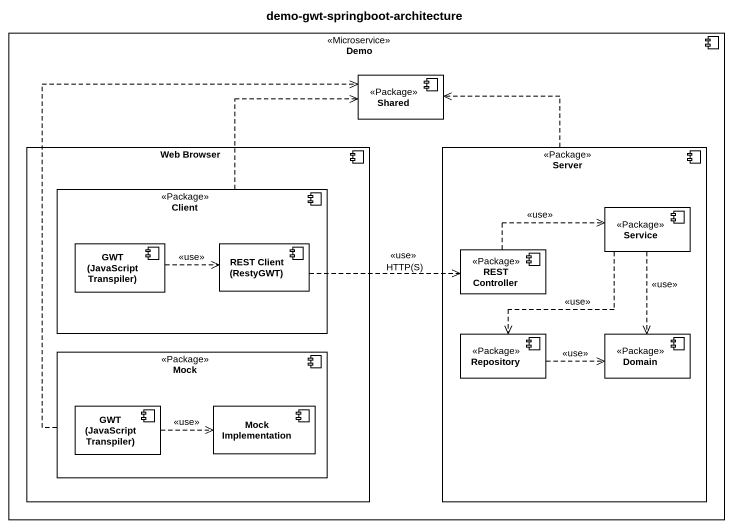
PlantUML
@startuml
title demo-gwt-springboot-architecture
component Demo <<Microservice>> {
  component Shared <<Package>>
  component "Web Browser" as Web_Browser {
    component Client <<Package>> {
      component "GWT (JavaScript Transpiler)" as GWT_JavaScript_Transpiler
      component "REST Client (RestyGWT)" as REST_Client_RestyGWT
    }
    component Mock <<Package>> {
      component "GWT (JavaScript Transpiler)" as GWT_JavaScript_Transpiler_2
      component "Mock Implementation" as Mock_Implementation
    }
  }
  component Server <<Package>> {
    component Service <<Package>>
    component "REST Controller" as REST_Controller <<Package>>
    component Repository <<Package>>
    component Domain <<Package>>
  }
}
Server .up.> Shared
Client .up.> Shared
Service ..> Repository : <<use>>
Service ..> Domain : <<use>>
GWT_JavaScript_Transpiler .right.> REST_Client_RestyGWT : <<use>>
REST_Client_RestyGWT .right.> REST_Controller : <<use>>\nHTTP(S)
REST_Controller .right.> Service : <<use>>
Repository .right.> Domain : <<use>>
Mock .up.> Shared
GWT_JavaScript_Transpiler_2 .right.> Mock_Implementation : <<use>>
@enduml
